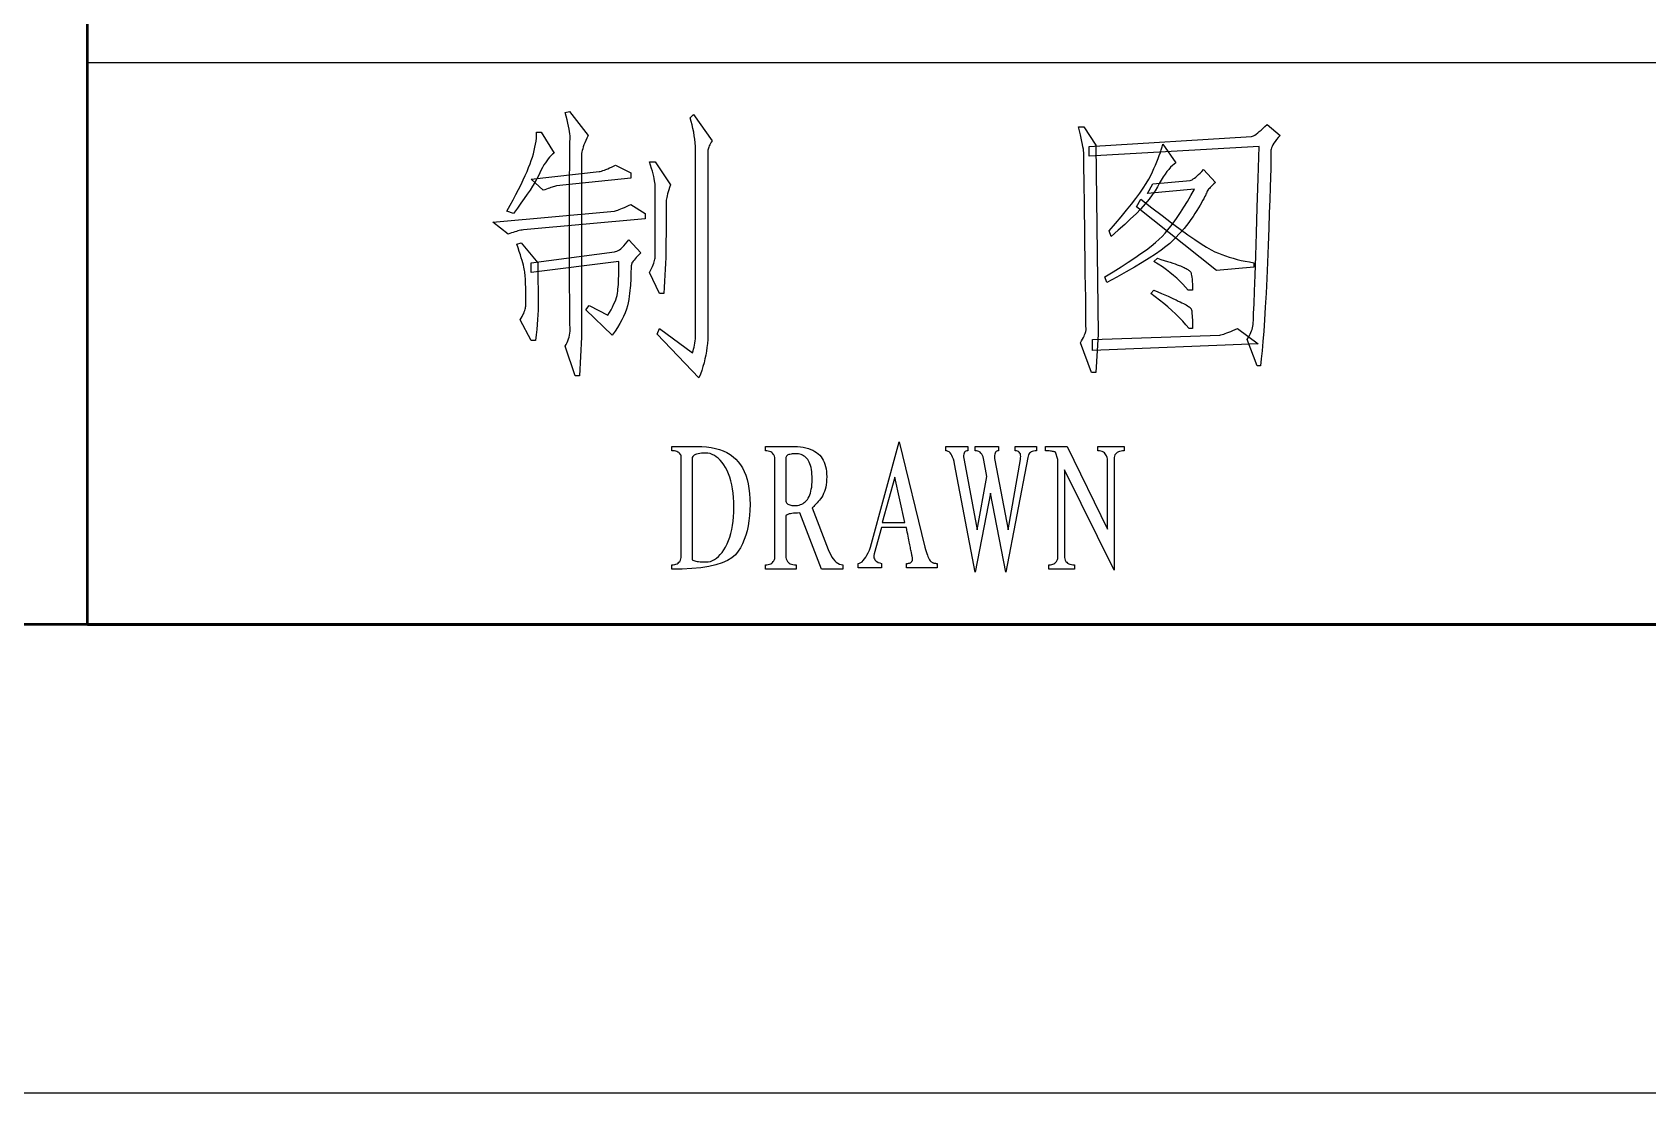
# Model space of a CAD drawing. Extents: x 0 to 420, y 0 to 297.
# Drawn here: x 234.41 to 251.67, y 0 to 11.33 of the extents above; entities that cross this region are included whole.
import ezdxf

# ---------------------------------------------------------------- set-up
doc = ezdxf.new("R2010")
doc.units = 0

msp = doc.modelspace()

# ---------------------------------------------------------------- linework, layer by layer
at = {"color": 7, "lineweight": 50}
for p, q in [((235, 5), (235, 47)), ((415, 5), (25, 5)), ((235, 5), (415, 5)), ((235, 5), (415, 5)), ((235, 5), (415, 5)), ((235, 5), (415, 5)), ((235, 5), (415, 5)), ((235, 5), (415, 5)), ((235, 5), (415, 5))]:
    msp.add_line(p, q, dxfattribs=at)
at = {"color": 7, "lineweight": 25}
for p, q in [((303, 11), (235, 11)), ((0, 0), (420, 0))]:
    msp.add_line(p, q, dxfattribs=at)
for points in [[(240.157, 8.175), (240.156, 8.204), (240.155, 8.249), (240.154, 8.311), (240.154, 8.388), (240.153, 8.482), (240.152, 8.592), (240.152, 8.719), (240.152, 8.861), (240.151, 9.02), (240.151, 9.194), (240.151, 9.369), (240.152, 9.526), (240.152, 9.667), (240.152, 9.791), (240.153, 9.899), (240.154, 9.989), (240.154, 10.063), (240.155, 10.121), (240.156, 10.161), (240.157, 10.184), (240.158, 10.201), (240.157, 10.22), (240.155, 10.242), (240.152, 10.267), (240.147, 10.294), (240.141, 10.324), (240.134, 10.357), (240.125, 10.393), (240.116, 10.431), (240.105, 10.472), (240.151, 10.483), (240.351, 10.226), (240.337, 10.198), (240.325, 10.172), (240.315, 10.148), (240.306, 10.125), (240.298, 10.104), (240.292, 10.084), (240.287, 10.066), (240.283, 10.049), (240.281, 10.034), (240.28, 10.02), (240.28, 9.989), (240.28, 9.922), (240.28, 9.818), (240.28, 9.677), (240.28, 9.5), (240.28, 9.287), (240.28, 9.037), (240.28, 8.751), (240.28, 8.428), (240.28, 8.069), (240.257, 7.659), (240.21, 7.659), (240.105, 7.976), (240.116, 7.994), (240.125, 8.013), (240.134, 8.033), (240.141, 8.052), (240.147, 8.072), (240.152, 8.092), (240.155, 8.112), (240.157, 8.133), (240.158, 8.154)], [(241.628, 8.046), (241.625, 8.004), (241.62, 7.962), (241.615, 7.92), (241.607, 7.879), (241.599, 7.838), (241.589, 7.797), (241.577, 7.756), (241.564, 7.716), (241.55, 7.676), (241.534, 7.636), (241.089, 8.104), (241.112, 8.163), (241.464, 7.905), (241.471, 7.924), (241.477, 7.944), (241.482, 7.965), (241.486, 7.986), (241.49, 8.008), (241.493, 8.03), (241.496, 8.054), (241.498, 8.078), (241.499, 8.102), (241.499, 8.128), (241.499, 10.026), (241.498, 10.066), (241.497, 10.106), (241.494, 10.145), (241.49, 10.184), (241.484, 10.223), (241.478, 10.261), (241.47, 10.299), (241.462, 10.338), (241.452, 10.375), (241.44, 10.413), (241.476, 10.448), (241.675, 10.167), (241.666, 10.153), (241.658, 10.14), (241.651, 10.127), (241.645, 10.114), (241.64, 10.102), (241.635, 10.091), (241.632, 10.08), (241.63, 10.069), (241.628, 10.059), (241.628, 10.05), (241.628, 10.021), (241.628, 9.955), (241.628, 9.85), (241.628, 9.707), (241.628, 9.525), (241.628, 9.306), (241.628, 9.048), (241.628, 8.752), (241.628, 8.418)], [(239.554, 9.393), (239.483, 9.417), (239.518, 9.479), (239.55, 9.538), (239.579, 9.595), (239.607, 9.649), (239.633, 9.701), (239.656, 9.75), (239.678, 9.797), (239.697, 9.841), (239.714, 9.882), (239.73, 9.921), (239.743, 9.958), (239.755, 9.994), (239.765, 10.03), (239.775, 10.065), (239.782, 10.1), (239.789, 10.133), (239.794, 10.166), (239.797, 10.198), (239.799, 10.23), (239.8, 10.261), (239.847, 10.261), (239.987, 10.038), (239.971, 10.025), (239.955, 10.011), (239.939, 9.994), (239.924, 9.976), (239.908, 9.956), (239.893, 9.934), (239.878, 9.91), (239.864, 9.884), (239.849, 9.857), (239.835, 9.827), (239.82, 9.795), (239.801, 9.761), (239.78, 9.724), (239.756, 9.685), (239.73, 9.642), (239.7, 9.598), (239.668, 9.551), (239.632, 9.501), (239.595, 9.448)], [(245.8, 8.104), (245.776, 7.694), (245.73, 7.694), (245.612, 8.011), (245.623, 8.031), (245.633, 8.05), (245.642, 8.067), (245.65, 8.083), (245.656, 8.097), (245.662, 8.11), (245.666, 8.121), (245.669, 8.131), (245.67, 8.139), (245.671, 8.145), (245.671, 8.16), (245.67, 8.192), (245.67, 8.242), (245.669, 8.309), (245.668, 8.393), (245.667, 8.495), (245.665, 8.614), (245.663, 8.751), (245.661, 8.905), (245.659, 9.077), (245.657, 9.249), (245.655, 9.404), (245.653, 9.542), (245.652, 9.663), (245.65, 9.767), (245.649, 9.854), (245.649, 9.924), (245.648, 9.977), (245.648, 10.013), (245.647, 10.032), (245.647, 10.045), (245.645, 10.061), (245.642, 10.08), (245.638, 10.103), (245.633, 10.13), (245.626, 10.161), (245.619, 10.195), (245.61, 10.233), (245.6, 10.274), (245.589, 10.319), (245.647, 10.319), (245.776, 10.12)], [(247.616, 9.054), (247.609, 8.87), (247.602, 8.698), (247.594, 8.539), (247.586, 8.392), (247.578, 8.257), (247.57, 8.134), (247.561, 8.023), (247.552, 7.925), (247.543, 7.839), (247.534, 7.765), (247.499, 7.765), (247.394, 8.046), (247.405, 8.064), (247.415, 8.083), (247.424, 8.101), (247.432, 8.119), (247.439, 8.137), (247.445, 8.154), (247.45, 8.171), (247.454, 8.188), (247.456, 8.205), (247.458, 8.222), (247.46, 8.255), (247.462, 8.323), (247.466, 8.426), (247.471, 8.563), (247.477, 8.734), (247.484, 8.94), (247.492, 9.181), (247.501, 9.455), (247.511, 9.765), (247.522, 10.108), (245.706, 10.003), (245.706, 10.108), (247.44, 10.214), (247.451, 10.217), (247.462, 10.223), (247.475, 10.23), (247.489, 10.24), (247.505, 10.252), (247.522, 10.266), (247.541, 10.282), (247.56, 10.3), (247.582, 10.32), (247.605, 10.343), (247.745, 10.226), (247.725, 10.203), (247.707, 10.181), (247.692, 10.161), (247.679, 10.142), (247.668, 10.124), (247.659, 10.108), (247.652, 10.093), (247.648, 10.079), (247.645, 10.067), (247.646, 10.056), (247.646, 10.036), (247.646, 9.999), (247.645, 9.943), (247.644, 9.87), (247.641, 9.779), (247.638, 9.67), (247.634, 9.542), (247.629, 9.397), (247.623, 9.235)], [(245.94, 9.147), (245.917, 9.206), (245.985, 9.284), (246.047, 9.357), (246.105, 9.427), (246.157, 9.492), (246.204, 9.553), (246.246, 9.61), (246.283, 9.663), (246.315, 9.712), (246.341, 9.757), (246.362, 9.798), (246.38, 9.836), (246.397, 9.873), (246.413, 9.909), (246.428, 9.944), (246.441, 9.978), (246.454, 10.011), (246.465, 10.043), (246.475, 10.073), (246.484, 10.103), (246.491, 10.132), (246.632, 9.933), (246.613, 9.919), (246.594, 9.903), (246.575, 9.885), (246.555, 9.863), (246.535, 9.839), (246.515, 9.812), (246.495, 9.782), (246.474, 9.749), (246.454, 9.713), (246.433, 9.675), (246.409, 9.634), (246.379, 9.59), (246.344, 9.544), (246.303, 9.495), (246.257, 9.443), (246.205, 9.389), (246.147, 9.333), (246.084, 9.273), (246.015, 9.212)], [(240.808, 9.768), (240.011, 9.686), (240.001, 9.684), (239.99, 9.681), (239.978, 9.677), (239.966, 9.673), (239.952, 9.669), (239.938, 9.664), (239.922, 9.659), (239.906, 9.653), (239.888, 9.646), (239.87, 9.64), (239.741, 9.757), (240.468, 9.839), (240.48, 9.842), (240.494, 9.845), (240.508, 9.85), (240.524, 9.856), (240.541, 9.862), (240.559, 9.87), (240.579, 9.878), (240.599, 9.888), (240.621, 9.898), (240.644, 9.909), (240.808, 9.827)], [(241.23, 9.698), (241.221, 9.671), (241.213, 9.646), (241.206, 9.622), (241.2, 9.601), (241.194, 9.581), (241.19, 9.563), (241.187, 9.547), (241.185, 9.533), (241.183, 9.521), (241.183, 9.511), (241.183, 9.499), (241.183, 9.482), (241.183, 9.46), (241.183, 9.433), (241.183, 9.401), (241.183, 9.364), (241.183, 9.322), (241.183, 9.274), (241.183, 9.222), (241.183, 9.165), (241.182, 9.105), (241.182, 9.044), (241.181, 8.983), (241.179, 8.921), (241.177, 8.859), (241.174, 8.796), (241.171, 8.732), (241.168, 8.668), (241.164, 8.603), (241.159, 8.538), (241.112, 8.538), (241.007, 8.761), (241.018, 8.783), (241.028, 8.805), (241.037, 8.825), (241.044, 8.843), (241.051, 8.86), (241.056, 8.876), (241.06, 8.89), (241.063, 8.903), (241.065, 8.915), (241.065, 8.925), (241.065, 8.937), (241.065, 8.955), (241.065, 8.978), (241.065, 9.007), (241.065, 9.042), (241.065, 9.082), (241.065, 9.128), (241.065, 9.18), (241.065, 9.237), (241.065, 9.3), (241.065, 9.363), (241.065, 9.42), (241.065, 9.473), (241.065, 9.52), (241.065, 9.562), (241.065, 9.599), (241.065, 9.63), (241.065, 9.656), (241.065, 9.677), (241.065, 9.692), (241.065, 9.706), (241.063, 9.723), (241.06, 9.742), (241.056, 9.764), (241.051, 9.788), (241.044, 9.814), (241.037, 9.843), (241.028, 9.874), (241.018, 9.908), (241.007, 9.944), (241.065, 9.944)], [(246.603, 9.106), (246.567, 9.073), (246.524, 9.038), (246.472, 8.999), (246.413, 8.958), (246.346, 8.914), (246.271, 8.868), (246.189, 8.819), (246.098, 8.767), (246, 8.712), (245.894, 8.655), (245.87, 8.714), (245.961, 8.769), (246.045, 8.821), (246.122, 8.871), (246.194, 8.918), (246.258, 8.963), (246.317, 9.005), (246.368, 9.044), (246.414, 9.081), (246.453, 9.116), (246.485, 9.147), (246.515, 9.18), (246.546, 9.216), (246.578, 9.257), (246.611, 9.301), (246.645, 9.35), (246.68, 9.402), (246.716, 9.458), (246.754, 9.519), (246.792, 9.583), (246.831, 9.651), (246.327, 9.604), (246.386, 9.71), (246.784, 9.745), (246.794, 9.748), (246.805, 9.753), (246.817, 9.761), (246.829, 9.769), (246.843, 9.78), (246.857, 9.793), (246.873, 9.807), (246.889, 9.824), (246.907, 9.842), (246.925, 9.862), (247.054, 9.722), (247.038, 9.708), (247.024, 9.695), (247.011, 9.683), (246.999, 9.671), (246.989, 9.66), (246.981, 9.65), (246.973, 9.64), (246.967, 9.632), (246.963, 9.624), (246.96, 9.616), (246.957, 9.608), (246.952, 9.597), (246.946, 9.584), (246.937, 9.568), (246.928, 9.55), (246.916, 9.53), (246.903, 9.507), (246.889, 9.481), (246.872, 9.453), (246.855, 9.423), (246.835, 9.391), (246.814, 9.359), (246.792, 9.328), (246.769, 9.296), (246.745, 9.265), (246.719, 9.233), (246.692, 9.201), (246.663, 9.17), (246.634, 9.138)], [(246.21, 9.464), (246.257, 9.546), (246.374, 9.454), (246.484, 9.37), (246.584, 9.293), (246.676, 9.225), (246.759, 9.165), (246.834, 9.113), (246.9, 9.068), (246.958, 9.032), (247.007, 9.004), (247.048, 8.983), (247.085, 8.967), (247.123, 8.952), (247.162, 8.938), (247.202, 8.925), (247.243, 8.913), (247.285, 8.902), (247.328, 8.891), (247.372, 8.882), (247.418, 8.874), (247.464, 8.866), (247.464, 8.819), (247.065, 8.784)], [(240.96, 9.393), (240.96, 9.335), (239.659, 9.218), (239.645, 9.215), (239.63, 9.212), (239.615, 9.209), (239.599, 9.205), (239.583, 9.2), (239.566, 9.195), (239.549, 9.19), (239.532, 9.184), (239.514, 9.178), (239.495, 9.171), (239.331, 9.3), (240.632, 9.417), (240.642, 9.42), (240.654, 9.423), (240.667, 9.428), (240.682, 9.434), (240.699, 9.44), (240.718, 9.448), (240.738, 9.456), (240.759, 9.466), (240.783, 9.476), (240.808, 9.487)], [(239.624, 8.257), (239.635, 8.275), (239.645, 8.293), (239.654, 8.309), (239.662, 8.325), (239.668, 8.34), (239.673, 8.354), (239.677, 8.368), (239.68, 8.381), (239.682, 8.392), (239.683, 8.403), (239.683, 8.415), (239.683, 8.427), (239.683, 8.442), (239.683, 8.458), (239.683, 8.475), (239.683, 8.494), (239.683, 8.514), (239.683, 8.536), (239.683, 8.56), (239.683, 8.585), (239.683, 8.61), (239.682, 8.634), (239.682, 8.657), (239.681, 8.679), (239.68, 8.699), (239.678, 8.718), (239.677, 8.737), (239.675, 8.754), (239.673, 8.769), (239.671, 8.784), (239.668, 8.8), (239.664, 8.818), (239.659, 8.839), (239.652, 8.863), (239.645, 8.89), (239.636, 8.919), (239.626, 8.951), (239.615, 8.987), (239.602, 9.025), (239.589, 9.065), (239.636, 9.077), (239.812, 8.866), (239.812, 8.837), (239.812, 8.808), (239.812, 8.777), (239.812, 8.745), (239.813, 8.712), (239.814, 8.678), (239.814, 8.643), (239.815, 8.607), (239.816, 8.57), (239.817, 8.532), (239.818, 8.492), (239.818, 8.45), (239.817, 8.406), (239.816, 8.36), (239.813, 8.311), (239.81, 8.26), (239.806, 8.207), (239.801, 8.152), (239.795, 8.094), (239.788, 8.034), (239.741, 8.034)], [(240.784, 8.474), (240.778, 8.439), (240.77, 8.404), (240.759, 8.368), (240.745, 8.331), (240.729, 8.293), (240.71, 8.255), (240.688, 8.216), (240.664, 8.175), (240.638, 8.134), (240.608, 8.093), (240.327, 8.362), (240.362, 8.409), (240.562, 8.304), (240.579, 8.334), (240.596, 8.363), (240.61, 8.391), (240.623, 8.418), (240.635, 8.444), (240.645, 8.47), (240.653, 8.494), (240.659, 8.517), (240.664, 8.54), (240.667, 8.561), (240.669, 8.584), (240.671, 8.608), (240.673, 8.634), (240.675, 8.663), (240.676, 8.693), (240.677, 8.726), (240.678, 8.761), (240.678, 8.798), (240.679, 8.837), (240.679, 8.878), (239.741, 8.761), (239.741, 8.866), (240.632, 8.983), (240.644, 8.985), (240.657, 8.988), (240.67, 8.995), (240.684, 9.004), (240.699, 9.016), (240.715, 9.03), (240.731, 9.046), (240.748, 9.066), (240.766, 9.088), (240.784, 9.112), (240.913, 8.972), (240.895, 8.953), (240.879, 8.937), (240.865, 8.921), (240.852, 8.907), (240.841, 8.894), (240.832, 8.882), (240.825, 8.872), (240.819, 8.863), (240.816, 8.855), (240.814, 8.849), (240.812, 8.842), (240.811, 8.834), (240.811, 8.826), (240.81, 8.816), (240.809, 8.805), (240.809, 8.792), (240.808, 8.779), (240.808, 8.764), (240.808, 8.748), (240.808, 8.731), (240.807, 8.713), (240.807, 8.693), (240.806, 8.671), (240.804, 8.648), (240.802, 8.623), (240.799, 8.596), (240.796, 8.568), (240.793, 8.538), (240.789, 8.507)], [(246.433, 8.913), (246.471, 8.902), (246.507, 8.891), (246.54, 8.88), (246.57, 8.871), (246.598, 8.862), (246.623, 8.853), (246.646, 8.845), (246.665, 8.838), (246.682, 8.831), (246.696, 8.825), (246.709, 8.819), (246.72, 8.814), (246.731, 8.808), (246.741, 8.803), (246.751, 8.797), (246.759, 8.792), (246.766, 8.787), (246.773, 8.782), (246.779, 8.777), (246.784, 8.772), (246.789, 8.766), (246.793, 8.757), (246.796, 8.745), (246.799, 8.729), (246.802, 8.711), (246.804, 8.689), (246.806, 8.665), (246.807, 8.637), (246.807, 8.607), (246.808, 8.573), (246.761, 8.573), (246.734, 8.606), (246.705, 8.638), (246.674, 8.669), (246.641, 8.701), (246.605, 8.731), (246.568, 8.762), (246.529, 8.791), (246.487, 8.821), (246.443, 8.849), (246.397, 8.878)], [(246.362, 8.538), (246.397, 8.573), (246.438, 8.555), (246.477, 8.538), (246.513, 8.522), (246.547, 8.507), (246.578, 8.493), (246.606, 8.48), (246.633, 8.468), (246.656, 8.457), (246.678, 8.447), (246.696, 8.438), (246.713, 8.43), (246.728, 8.422), (246.742, 8.415), (246.754, 8.407), (246.765, 8.4), (246.774, 8.393), (246.782, 8.387), (246.788, 8.38), (246.793, 8.374), (246.796, 8.368), (246.798, 8.361), (246.8, 8.351), (246.802, 8.337), (246.803, 8.321), (246.805, 8.302), (246.806, 8.28), (246.807, 8.255), (246.807, 8.227), (246.808, 8.197), (246.808, 8.163), (246.772, 8.163), (246.739, 8.203), (246.704, 8.242), (246.667, 8.28), (246.628, 8.319), (246.588, 8.356), (246.546, 8.394), (246.503, 8.43), (246.457, 8.467), (246.411, 8.503)], [(245.741, 7.929), (245.741, 8.046), (247.101, 8.093), (247.113, 8.096), (247.127, 8.099), (247.142, 8.104), (247.159, 8.11), (247.177, 8.116), (247.196, 8.124), (247.217, 8.132), (247.239, 8.141), (247.263, 8.152), (247.288, 8.163), (247.511, 7.999)], [(243.814, 5.724), (243.812, 5.732), (243.81, 5.741), (243.809, 5.751), (243.806, 5.761), (243.804, 5.772), (243.802, 5.784), (243.799, 5.796), (243.796, 5.809), (243.794, 5.823), (243.79, 5.837), (243.787, 5.853), (243.784, 5.869), (243.78, 5.886), (243.777, 5.905), (243.773, 5.924), (243.769, 5.945), (243.765, 5.966), (243.76, 5.989), (243.756, 6.012), (243.751, 6.037), (243.486, 6.037), (243.408, 5.755), (243.404, 5.74), (243.403, 5.726), (243.405, 5.713), (243.409, 5.702), (243.415, 5.691), (243.425, 5.681), (243.436, 5.673), (243.45, 5.665), (243.467, 5.659), (243.486, 5.654), (243.486, 5.607), (243.236, 5.607), (243.236, 5.654), (243.25, 5.657), (243.264, 5.663), (243.277, 5.672), (243.291, 5.685), (243.304, 5.701), (243.317, 5.719), (243.33, 5.741), (243.343, 5.766), (243.356, 5.794), (243.369, 5.826), (243.673, 6.951), (243.947, 5.826), (243.954, 5.802), (243.962, 5.78), (243.969, 5.76), (243.975, 5.742), (243.982, 5.726), (243.988, 5.712), (243.994, 5.7), (243.999, 5.691), (244.004, 5.683), (244.009, 5.677), (244.014, 5.673), (244.02, 5.669), (244.025, 5.665), (244.032, 5.662), (244.038, 5.66), (244.046, 5.657), (244.053, 5.656), (244.062, 5.655), (244.07, 5.654), (244.08, 5.654), (244.08, 5.607), (243.751, 5.607), (243.751, 5.654), (243.759, 5.654), (243.766, 5.654), (243.773, 5.655), (243.779, 5.656), (243.785, 5.658), (243.79, 5.659), (243.795, 5.661), (243.799, 5.664), (243.803, 5.666), (243.806, 5.669), (243.809, 5.673), (243.811, 5.677), (243.813, 5.681), (243.815, 5.686), (243.816, 5.691), (243.816, 5.697), (243.816, 5.703), (243.816, 5.709), (243.815, 5.716)], [(241.244, 5.638), (241.26, 5.639), (241.275, 5.641), (241.289, 5.645), (241.301, 5.651), (241.312, 5.658), (241.321, 5.666), (241.329, 5.676), (241.336, 5.688), (241.341, 5.701), (241.345, 5.716), (241.345, 6.802), (241.34, 6.813), (241.334, 6.822), (241.326, 6.83), (241.318, 6.837), (241.308, 6.843), (241.297, 6.848), (241.286, 6.852), (241.273, 6.855), (241.259, 6.856), (241.244, 6.857), (241.244, 6.904), (241.564, 6.904), (241.616, 6.899), (241.665, 6.892), (241.711, 6.882), (241.754, 6.87), (241.794, 6.855), (241.832, 6.837), (241.867, 6.817), (241.899, 6.794), (241.928, 6.768), (241.955, 6.74), (241.978, 6.708), (242, 6.674), (242.018, 6.636), (242.035, 6.595), (242.048, 6.551), (242.06, 6.504), (242.068, 6.453), (242.075, 6.4), (242.078, 6.343), (242.08, 6.283), (242.078, 6.222), (242.075, 6.164), (242.068, 6.108), (242.06, 6.054), (242.048, 6.003), (242.035, 5.954), (242.018, 5.908), (242, 5.864), (241.978, 5.822), (241.955, 5.783), (241.925, 5.746), (241.886, 5.714), (241.838, 5.685), (241.781, 5.66), (241.714, 5.639), (241.639, 5.622), (241.554, 5.608), (241.46, 5.599), (241.356, 5.593), (241.244, 5.591)], [(241.462, 5.693), (241.469, 5.688), (241.478, 5.684), (241.489, 5.681), (241.501, 5.678), (241.515, 5.675), (241.531, 5.673), (241.548, 5.671), (241.567, 5.67), (241.588, 5.67), (241.611, 5.669), (241.634, 5.671), (241.657, 5.676), (241.679, 5.684), (241.7, 5.695), (241.721, 5.709), (241.742, 5.727), (241.761, 5.748), (241.781, 5.772), (241.8, 5.799), (241.818, 5.829), (241.835, 5.863), (241.85, 5.898), (241.864, 5.935), (241.875, 5.974), (241.885, 6.016), (241.893, 6.06), (241.9, 6.105), (241.904, 6.153), (241.907, 6.203), (241.908, 6.255), (241.907, 6.307), (241.904, 6.357), (241.9, 6.405), (241.893, 6.45), (241.885, 6.494), (241.875, 6.535), (241.864, 6.574), (241.85, 6.61), (241.835, 6.645), (241.818, 6.677), (241.8, 6.707), (241.781, 6.733), (241.761, 6.757), (241.741, 6.777), (241.72, 6.794), (241.699, 6.808), (241.677, 6.819), (241.654, 6.827), (241.631, 6.832), (241.607, 6.833), (241.584, 6.833), (241.562, 6.832), (241.543, 6.829), (241.526, 6.826), (241.51, 6.822), (241.497, 6.817), (241.485, 6.81), (241.476, 6.803), (241.468, 6.795), (241.462, 6.787)], [(242.462, 6.162), (242.462, 5.716), (242.466, 5.701), (242.472, 5.688), (242.479, 5.676), (242.487, 5.666), (242.497, 5.658), (242.509, 5.651), (242.522, 5.645), (242.537, 5.641), (242.554, 5.639), (242.572, 5.638), (242.572, 5.591), (242.244, 5.591), (242.244, 5.638), (242.26, 5.639), (242.275, 5.641), (242.289, 5.644), (242.301, 5.649), (242.312, 5.656), (242.321, 5.663), (242.329, 5.673), (242.336, 5.683), (242.341, 5.695), (242.345, 5.708), (242.345, 6.787), (242.341, 6.8), (242.336, 6.812), (242.329, 6.822), (242.321, 6.832), (242.312, 6.839), (242.301, 6.846), (242.289, 6.85), (242.275, 6.854), (242.26, 6.856), (242.244, 6.857), (242.244, 6.904), (242.587, 6.904), (242.619, 6.9), (242.649, 6.895), (242.678, 6.889), (242.704, 6.881), (242.729, 6.872), (242.752, 6.862), (242.773, 6.851), (242.792, 6.839), (242.81, 6.825), (242.826, 6.81), (242.84, 6.794), (242.852, 6.776), (242.863, 6.756), (242.873, 6.736), (242.881, 6.713), (242.888, 6.689), (242.893, 6.664), (242.897, 6.637), (242.899, 6.609), (242.9, 6.579), (242.899, 6.55), (242.897, 6.521), (242.894, 6.494), (242.889, 6.469), (242.883, 6.445), (242.876, 6.422), (242.867, 6.401), (242.857, 6.381), (242.846, 6.362), (242.833, 6.345), (242.821, 6.329), (242.809, 6.315), (242.797, 6.302), (242.787, 6.29), (242.778, 6.28), (242.769, 6.271), (242.762, 6.263), (242.755, 6.256), (242.749, 6.251), (242.744, 6.247), (242.915, 5.802), (242.928, 5.772), (242.942, 5.746), (242.956, 5.722), (242.97, 5.701), (242.986, 5.683), (243.002, 5.668), (243.018, 5.656), (243.035, 5.647), (243.053, 5.641), (243.072, 5.638), (243.072, 5.591), (242.845, 5.591), (242.611, 6.193), (242.587, 6.192), (242.565, 6.192), (242.545, 6.19), (242.527, 6.188), (242.511, 6.185), (242.497, 6.182), (242.486, 6.177), (242.476, 6.173), (242.468, 6.167)], [(242.697, 6.763), (242.687, 6.775), (242.676, 6.786), (242.665, 6.795), (242.653, 6.803), (242.64, 6.81), (242.626, 6.816), (242.612, 6.82), (242.597, 6.823), (242.581, 6.825), (242.564, 6.826), (242.547, 6.825), (242.532, 6.824), (242.519, 6.822), (242.506, 6.819), (242.496, 6.816), (242.486, 6.812), (242.478, 6.806), (242.471, 6.801), (242.466, 6.794), (242.462, 6.787), (242.462, 6.318), (242.466, 6.309), (242.471, 6.301), (242.477, 6.294), (242.485, 6.288), (242.494, 6.283), (242.504, 6.278), (242.515, 6.275), (242.527, 6.273), (242.541, 6.271), (242.556, 6.271), (242.573, 6.272), (242.589, 6.274), (242.604, 6.277), (242.619, 6.282), (242.633, 6.287), (242.647, 6.295), (242.659, 6.303), (242.671, 6.313), (242.682, 6.325), (242.693, 6.337), (242.702, 6.351), (242.711, 6.367), (242.719, 6.385), (242.725, 6.404), (242.731, 6.424), (242.735, 6.447), (242.739, 6.47), (242.742, 6.496), (242.743, 6.523), (242.744, 6.552), (242.743, 6.581), (242.742, 6.608), (242.739, 6.633), (242.736, 6.657), (242.732, 6.679), (242.727, 6.699), (242.721, 6.718), (242.714, 6.735), (242.706, 6.75)], [(245.142, 6.857), (245.126, 6.856), (245.111, 6.854), (245.097, 6.85), (245.086, 6.846), (245.076, 6.839), (245.067, 6.832), (245.06, 6.822), (245.055, 6.812), (245.051, 6.8), (245.048, 6.787), (244.814, 5.56), (244.65, 6.404), (244.486, 5.56), (244.267, 6.716), (244.26, 6.743), (244.253, 6.767), (244.245, 6.788), (244.237, 6.806), (244.228, 6.822), (244.218, 6.834), (244.208, 6.844), (244.197, 6.851), (244.185, 6.855), (244.173, 6.857), (244.173, 6.904), (244.408, 6.904), (244.408, 6.857), (244.396, 6.856), (244.386, 6.853), (244.378, 6.848), (244.371, 6.841), (244.367, 6.831), (244.364, 6.82), (244.362, 6.807), (244.363, 6.792), (244.365, 6.775), (244.369, 6.755), (244.509, 6.013), (244.611, 6.583), (244.58, 6.755), (244.576, 6.775), (244.571, 6.792), (244.565, 6.807), (244.557, 6.82), (244.548, 6.831), (244.538, 6.841), (244.527, 6.848), (244.515, 6.853), (244.501, 6.856), (244.486, 6.857), (244.486, 6.904), (244.736, 6.904), (244.736, 6.857), (244.726, 6.856), (244.717, 6.853), (244.709, 6.848), (244.703, 6.841), (244.699, 6.831), (244.695, 6.82), (244.694, 6.807), (244.693, 6.792), (244.694, 6.775), (244.697, 6.755), (244.837, 6.013), (244.97, 6.763), (244.972, 6.781), (244.973, 6.797), (244.972, 6.811), (244.969, 6.823), (244.964, 6.833), (244.958, 6.842), (244.95, 6.848), (244.94, 6.853), (244.929, 6.856), (244.915, 6.857), (244.915, 6.904), (245.142, 6.904)], [(245.369, 6.763), (245.345, 6.841), (245.338, 6.844), (245.331, 6.847), (245.322, 6.849), (245.313, 6.851), (245.302, 6.853), (245.291, 6.854), (245.278, 6.855), (245.265, 6.856), (245.251, 6.857), (245.236, 6.857), (245.236, 6.904), (245.47, 6.904), (245.9, 6.021), (245.9, 6.771), (245.896, 6.787), (245.891, 6.802), (245.884, 6.815), (245.876, 6.826), (245.867, 6.835), (245.856, 6.843), (245.843, 6.849), (245.83, 6.853), (245.815, 6.856), (245.798, 6.857), (245.798, 6.904), (246.08, 6.904), (246.08, 6.857), (246.062, 6.856), (246.045, 6.854), (246.03, 6.85), (246.017, 6.846), (246.005, 6.839), (245.995, 6.832), (245.987, 6.822), (245.98, 6.812), (245.974, 6.8), (245.97, 6.787), (245.97, 5.583), (245.439, 6.654), (245.439, 5.716), (245.443, 5.701), (245.448, 5.688), (245.455, 5.676), (245.464, 5.666), (245.474, 5.658), (245.486, 5.651), (245.499, 5.645), (245.514, 5.641), (245.53, 5.639), (245.548, 5.638), (245.548, 5.591), (245.275, 5.591), (245.275, 5.638), (245.29, 5.639), (245.304, 5.641), (245.316, 5.644), (245.327, 5.649), (245.337, 5.656), (245.346, 5.663), (245.354, 5.673), (245.36, 5.683), (245.365, 5.695), (245.369, 5.708)], [(243.736, 6.091), (243.626, 6.576), (243.494, 6.091)]]:
    msp.add_lwpolyline(points, close=True, dxfattribs=at)

doc.saveas('drawing.dxf')
